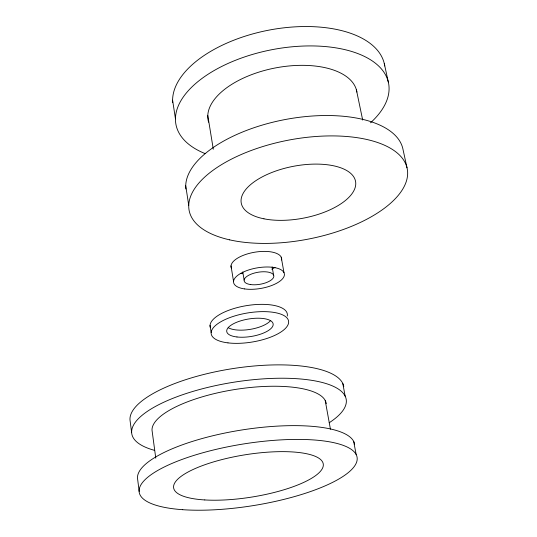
<?xml version="1.0" encoding="UTF-8"?>
<svg xmlns="http://www.w3.org/2000/svg" width="537" height="537" viewBox="0 0 537 537"><rect width="100%" height="100%" fill="white"/><g stroke="black" fill="none" stroke-linecap="round" stroke-linejoin="round"><path stroke-width="0.81" d="M384.284 63.567L388.311 82.047M407.006 167.786L402.77 148.36A110.394 51.559 -10.8 0 0 285.845 119.409A110.394 51.559 -10.8 0 0 185.856 188.984M356.387 89.786L362.683 120.06M353.661 441.36L356.152 454.45M342.801 383.546L345.184 396.239M325.214 400.521L330.443 429.217M281.24 257.223L283.979 272.662M272.152 266.902L273.568 275.025M242.784 271.95L244.134 280.079M207.792 115.475L213.296 149.239M231.011 265.855L233.528 281.321M210.048 325.368L211.155 332.557M172.599 100.191L175.458 118.845M185.728 185.782L188.742 205.389M155.777 458.175L152.011 430.11A88.155 28.192 -9.1 0 1 236.844 389.204A88.155 28.192 -9.1 0 1 326.254 403.683M131.646 432.715L129.994 419.914A108.212 35.516 -9.1 0 1 232.414 368.657A108.212 35.516 -9.1 0 1 343.781 386.526M139.177 491.429L137.506 478.219A109.904 32.005 -9.1 0 1 242.556 429.862A109.904 32.005 -9.1 0 1 354.635 444.294M275.038 267.399A25.648 10.653 -9.7 0 1 271.769 269.131M242.643 273.729A25.648 10.653 -9.7 0 1 240.375 273.353M231.608 268.574A25.648 10.653 -9.7 0 1 254.464 252.256A25.648 10.653 -9.7 0 1 281.623 259.982M154.206 450.268A108.581 34.757 -9.1 0 1 164.02 402.132A108.581 34.757 -9.1 0 1 306.963 379.659A108.581 34.757 -9.1 0 1 329.181 422.76M210.356 327.691A39.12 14.868 -9.4 0 1 247.671 305.459A39.12 14.868 -9.4 0 1 287.268 316.065M270.715 320.388A23.467 8.914 -9.4 0 1 250.578 329.309A23.467 8.914 -9.4 0 1 228.225 327.671M205.188 153.629A108.286 55.177 -11 0 1 203.181 77.59A108.286 55.177 -11 0 1 348.419 50.532A108.286 55.177 -11 0 1 370.503 122.825M208.591 122.168A75.71 38.536 -11 0 1 273.904 68.233A75.71 38.536 -11 0 1 356.883 92.062M172.679 102.661A107.695 56.157 -11.1 0 1 272.507 29.475A107.695 56.157 -11.1 0 1 384.747 65.97M244.624 288.926A25.763 10.445 -9.7 0 0 284.348 275.36A25.763 10.445 -9.7 0 0 247.913 270.212A25.763 10.445 -9.7 0 0 244.624 288.926M250.692 284.576A15.043 6.095 -9.7 0 0 273.81 276.595A15.043 6.095 -9.7 0 0 252.437 273.662A15.043 6.095 -9.7 0 0 250.692 284.576M182.701 509.694A110.32 31.2 -9.1 0 0 356.434 462.639A110.32 31.2 -9.1 0 0 205.443 452.053A110.32 31.2 -9.1 0 0 182.701 509.694M204.785 499.94A75.757 21.399 -9.1 0 0 322.972 467.069A75.757 21.399 -9.1 0 0 217.646 460.726A75.757 21.399 -9.1 0 0 204.785 499.94M227.977 342.875A39.201 14.714 -9.4 0 0 288.523 323.193A39.201 14.714 -9.4 0 0 233.165 316.434A39.201 14.714 -9.4 0 0 227.977 342.875M236.978 336.974A23.514 8.827 -9.4 0 0 273.125 325.053A23.514 8.827 -9.4 0 0 239.69 321.16A23.514 8.827 -9.4 0 0 236.978 336.974M229.648 239.858A111.018 50.458 -10.8 0 0 406.368 181.217A111.018 50.458 -10.8 0 0 258.552 147.91A111.018 50.458 -10.8 0 0 229.648 239.858M263.956 218.814A58.177 26.4 -10.8 0 0 355.34 186.889A58.177 26.4 -10.8 0 0 275.877 170.988A58.177 26.4 -10.8 0 0 263.956 218.814"/></g></svg>
